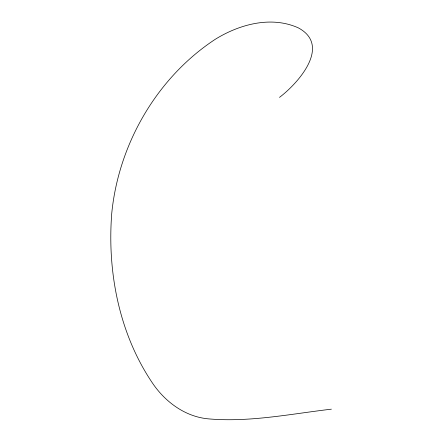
<?xml version="1.0" encoding="UTF-8"?>
<svg xmlns="http://www.w3.org/2000/svg" width="442" height="442" viewBox="0 0 442 442"><rect width="100%" height="100%" fill="white"/><g stroke="black" fill="none" stroke-linecap="round" stroke-linejoin="round"><path stroke-width="0.66" d="M279.488 97.384C298.273 83.162 331.605 45.725 298.317 27.863C271.239 15.663 239.531 24.288 215.348 39.244C156.938 77.549 118.522 144.109 111.743 213.381C107.08 272.637 119.462 335.174 153.518 384.601C166.424 402.911 186.204 417.088 209.005 418.917C250.006 422.386 290.819 413.911 331.384 409.17"/></g></svg>
